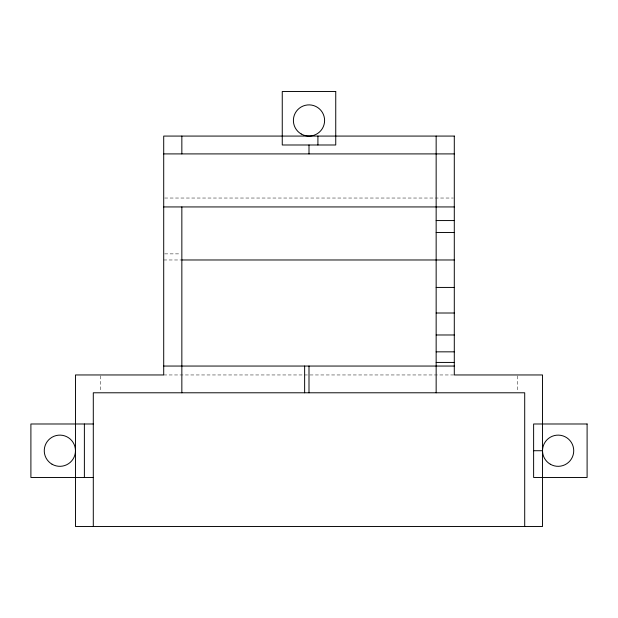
<?xml version="1.0" encoding="UTF-8"?>
<svg xmlns="http://www.w3.org/2000/svg" width="618" height="618" viewBox="0 0 618 618"><rect width="100%" height="100%" fill="white"/><g stroke="black" fill="none" stroke-linecap="round" stroke-linejoin="round"><path stroke-width="0.46" stroke-dasharray="3.09 2.32" d="M164.674 198.03L453.326 198.03M164.666 253.874L180.889 253.874M163.708 259.977L181.089 259.977M163.708 374.956L309 374.956M309.958 374.956L454.292 374.956M517.359 375.899L517.359 391.851M100.641 375.899L100.641 391.851"/><path stroke-width="0.93" d="M163.708 153.905L454.292 153.905M163.708 206.937L454.292 206.937M436.154 220.564L454.292 220.564M436.154 232.522L454.292 232.522M181.846 259.977L454.292 259.977M436.154 287.432L454.292 287.432M436.154 313.009L454.292 313.009M436.154 334.979L454.292 334.979M436.154 351.835L454.292 351.835M436.154 362.434L454.292 362.434M163.708 366.049L454.292 366.049M93.295 423.987L30.9 423.987L30.9 477.467L93.295 477.467M533.62 450.723L542.534 450.723M524.705 526.49L524.705 392.785L93.295 392.785L93.295 526.49M436.154 136.076L436.154 392.785M317.915 136.076L317.915 144.991M309 144.991L309 153.905M309 366.049L309 392.785M304.635 366.049L304.635 392.785M181.846 136.076L181.846 153.905M181.846 206.937L181.846 392.785M84.38 423.987L84.38 477.467M335.744 91.51L282.256 91.51L282.256 144.991L335.744 144.991L335.744 91.51M454.292 136.076L163.708 136.076L163.708 374.956L75.466 374.956L75.466 526.49L542.534 526.49L542.534 374.956L454.292 374.956L454.292 136.076M587.1 423.987L533.62 423.987L533.62 477.467L587.1 477.467L587.1 423.987M301.198 133.99A15.597 15.597 0 0 0 324.597 120.479A15.597 15.597 0 0 0 301.198 106.968A15.597 15.597 0 0 0 301.198 133.99M52.067 464.234A15.597 15.597 0 0 0 75.466 450.723A15.597 15.597 0 0 0 52.067 437.212A15.597 15.597 0 0 0 52.067 464.234M550.329 464.234A15.597 15.597 0 0 0 573.728 450.723A15.597 15.597 0 0 0 550.329 437.212A15.597 15.597 0 0 0 550.329 464.234"/></g></svg>
